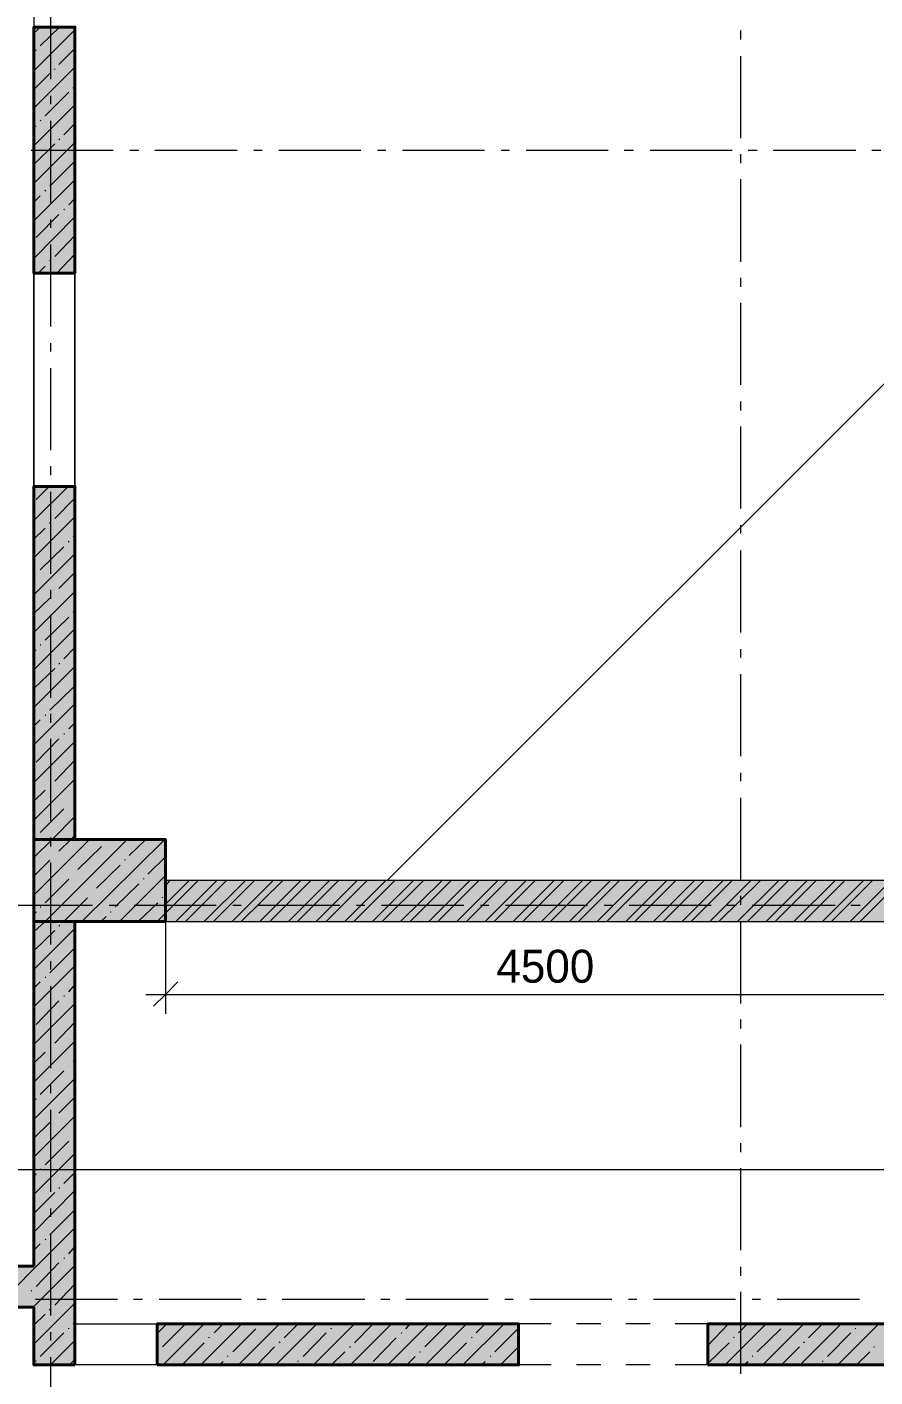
# Model space of a CAD drawing. Header units: millimetres. Extents: x -401725 to 250493, y 305116 to 802890.
# Drawn here: x -375112.983 to -375110.951, y 508980.546 to 508983.784 of the extents above; entities that cross this region are included whole.
import ezdxf

# ---------------------------------------------------------------- set-up
doc = ezdxf.new("R2010")
doc.units = ezdxf.units.MM
doc.layers.add('PDF _Геометрия', color=7, linetype='Continuous', true_color=0x1d1d1d)
doc.layers.add('PDF _Сплошная заливка', color=7, linetype='Continuous', true_color=0xffffff)
doc.layers.add('PDF _Текст', color=7, linetype='Continuous')

msp = doc.modelspace()

# ---------------------------------------------------------------- hatches: boundary and pattern name
at = {"layer": 'PDF _Сплошная заливка', "transparency": 33554559}
h = msp.add_hatch(color=256, dxfattribs=at)
h.paths.add_polyline_path([(-375112.9673635167, 508983.1941119695), (-375112.8690341846, 508983.1941119695), (-375112.8690341846, 508983.7840879623), (-375112.9673635167, 508983.7840879623)])
h.paths.add_polyline_path([(-375112.8690341846, 508982.6824661226), (-375112.9673635167, 508982.6824661226), (-375112.9673635167, 508981.8358339069), (-375112.8690341846, 508981.8358339069)])
h = msp.add_hatch(color=256, dxfattribs=at)
h.paths.add_polyline_path([(-375111.8057441183, 508980.5758851764), (-375111.8057441183, 508980.6737830239), (-375112.6714549067, 508980.6737830239), (-375112.6714549067, 508980.5758851764)])
h.paths.add_polyline_path([(-375107.8292392627, 508980.5758851764), (-375107.8292392627, 508980.6737830239), (-375111.3524292312, 508980.6737830239), (-375111.3524292312, 508980.5758851764)])

# ---------------------------------------------------------------- linework, layer by layer
at = {"layer": 'PDF _Геометрия', "color": 7, "lineweight": 9}
for points in [[(-375112.119988709, 508981.7369950982), (-375109.4031731819, 508984.4538106254), (-375109.4031731819, 508984.69049882)], [(-375112.9663937359, 508983.9804516233), (-375112.9663937359, 508981.6388802393)], [(-375112.9263936681, 508983.8554516233), (-375112.9263936681, 508983.6587929591)], [(-375112.8680610129, 508981.8354507417), (-375112.8680610129, 508983.7837047972)], [(-375111.2730614876, 508983.7754514877), (-375111.2730614876, 508983.7537857026)], [(-375111.2730614876, 508983.7137847871), (-375111.2730614876, 508983.5171261228)], [(-375112.9263936681, 508983.6187844141), (-375112.9263936681, 508983.5987852279)], [(-375112.9263936681, 508983.5587843124), (-375112.9263936681, 508983.3621256481)], [(-375112.9730618267, 508983.4887846176), (-375112.7764031624, 508983.4887846176)], [(-375112.7363946175, 508983.4887846176), (-375112.7147288325, 508983.4887846176)], [(-375112.6763936681, 508983.4887846176), (-375112.4797350038, 508983.4887846176)], [(-375112.4397281543, 508983.4887846176), (-375112.4197289681, 508983.4887846176)], [(-375112.3797272049, 508983.4887846176), (-375112.1830685406, 508983.4887846176)], [(-375112.1430616911, 508983.4887846176), (-375112.1230625049, 508983.4887846176)], [(-375112.0830607417, 508983.4887846176), (-375111.8864020773, 508983.4887846176)], [(-375111.8463935324, 508983.4887846176), (-375111.8263943463, 508983.4887846176)], [(-375111.7863942784, 508983.4887846176), (-375111.5897356141, 508983.4887846176)], [(-375111.5513936681, 508983.4887846176), (-375111.529727883, 508983.4887846176)], [(-375111.4897278152, 508983.4887846176), (-375111.2930691509, 508983.4887846176)], [(-375111.2547272049, 508983.4887846176), (-375111.2330614198, 508983.4887846176)], [(-375111.1947279508, 508983.4887846176), (-375110.9964026877, 508983.4887846176)], [(-375110.9580607417, 508983.4887846176), (-375110.9363949566, 508983.4887846176)], [(-375111.2730614876, 508983.4787841768), (-375111.2730614876, 508983.4571183918)], [(-375111.2730614876, 508983.4187840751), (-375111.2730614876, 508983.2204588119)], [(-375112.9263936681, 508983.3221179509), (-375112.9263936681, 508983.3021187647)], [(-375112.9263936681, 508983.2621178492), (-375112.9263936681, 508983.0654591849)], [(-375112.9663937359, 508982.6821177136), (-375112.9663937359, 508983.1937635604), (-375112.8680644038, 508983.1937635604)], [(-375112.8680610129, 508983.1937847532), (-375112.8680610129, 508982.6821389063)], [(-375111.2730614876, 508983.1821177136), (-375111.2730614876, 508983.1604519285)], [(-375111.2730614876, 508983.1221176118), (-375111.2730614876, 508982.9254589475)], [(-375112.9263936681, 508983.0254514877), (-375112.9263936681, 508983.0054523015)], [(-375112.9263936681, 508982.965451386), (-375112.9263936681, 508982.7687927217)], [(-375111.2730614876, 508982.8854512504), (-375111.2730614876, 508982.8637854653)], [(-375111.2730614876, 508982.8254511486), (-375111.2730614876, 508982.6287924843)], [(-375112.9263936681, 508982.7304516233), (-375112.9263936681, 508982.7087858383)], [(-375112.8680610129, 508982.6821177136), (-375112.966390345, 508982.6821177136)], [(-375112.9263936681, 508982.6687840751), (-375112.9263936681, 508982.4721254108)], [(-375111.2730614876, 508982.5887847871), (-375111.2730614876, 508982.5687856009)], [(-375111.2730614876, 508982.5287846854), (-375111.2730614876, 508982.3321260212)], [(-375112.9263936681, 508982.4337843124), (-375112.9263936681, 508982.4121185273)], [(-375112.9263936681, 508982.3737842107), (-375112.9263936681, 508982.1754589475)], [(-375111.2730614876, 508982.2921174762), (-375111.2730614876, 508982.27211829)], [(-375111.2730614876, 508982.2321182222), (-375111.2730614876, 508982.0354595579)], [(-375112.9263936681, 508982.1371178492), (-375112.9263936681, 508982.1154520641)], [(-375112.9263936681, 508982.0771177475), (-375112.9263936681, 508981.8804590832)], [(-375111.2730614876, 508981.995451013), (-375111.2730614876, 508981.9754518268)], [(-375110.1897366314, 508981.9537758692), (-375110.3863952957, 508981.9537758692), (-375110.3863952957, 508981.7371180187), (-375112.6513031326, 508981.7371180187)], [(-375111.2730614876, 508981.9354509113), (-375111.2730614876, 508981.738792247)], [(-375112.9263936681, 508981.840451386), (-375112.9263936681, 508981.8187856009)], [(-375112.741394414, 508981.8354507417), (-375112.6513980762, 508981.8354507417)], [(-375112.9263936681, 508981.7804512843), (-375112.9263936681, 508981.58379262)], [(-375112.8263943463, 508981.677117917), (-375113.0230530105, 508981.677117917)], [(-375112.7647284933, 508981.677117917), (-375112.7863942784, 508981.677117917)], [(-375112.529727883, 508981.677117917), (-375112.7263865473, 508981.677117917)], [(-375112.469728629, 508981.677117917), (-375112.4897278152, 508981.677117917)], [(-375112.2330614198, 508981.677117917), (-375112.4297200841, 508981.677117917)], [(-375112.1730604704, 508981.677117917), (-375112.1930596565, 508981.677117917)], [(-375111.9363949566, 508981.677117917), (-375112.1330536209, 508981.677117917)], [(-375111.8763940071, 508981.677117917), (-375111.8963931933, 508981.677117917)], [(-375111.6397284933, 508981.677117917), (-375111.8363871577, 508981.677117917)], [(-375111.5797275439, 508981.677117917), (-375111.5997267301, 508981.677117917)], [(-375111.3430603347, 508981.677117917), (-375111.539718999, 508981.677117917)], [(-375111.2830610807, 508981.677117917), (-375111.3047268658, 508981.677117917)], [(-375111.2730614876, 508981.7004511486), (-375111.2730614876, 508981.6787853636)], [(-375111.0463938715, 508981.677117917), (-375111.2447191346, 508981.677117917)], [(-375110.9863946175, 508981.677117917), (-375111.0080604025, 508981.677117917)], [(-375112.6513946853, 508981.6387776664), (-375112.6513946853, 508981.4637847871), (-375112.6513946853, 508981.4171200193)], [(-375111.2730614876, 508981.638784448), (-375111.2730614876, 508981.4421257838)], [(-375112.9263936681, 508981.5437840751), (-375112.9263936681, 508981.5237848889)], [(-375112.9263936681, 508981.4837848211), (-375112.9263936681, 508981.2871261567)], [(-375112.6980611485, 508981.4637847871), (-375110.8314704367, 508981.4637847871)], [(-375111.2730614876, 508981.4037846854), (-375111.2730614876, 508981.3821189004)], [(-375111.2730614876, 508981.3437845837), (-375111.2730614876, 508981.1454593206)], [(-375112.9263936681, 508981.2471176118), (-375112.9263936681, 508981.2271184257)], [(-375112.9263936681, 508981.1871175101), (-375112.9263936681, 508980.9904588459)], [(-375111.2730614876, 508981.1071182222), (-375111.2730614876, 508981.0854524372)], [(-375111.2730614876, 508981.0471181205), (-375111.2730614876, 508980.8504594562)], [(-375112.9263936681, 508980.9504511486), (-375112.9263936681, 508980.9304519624)], [(-375112.9263936681, 508980.8904510469), (-375112.9263936681, 508980.6937923826)], [(-375112.9663937359, 508980.8121175101), (-375114.9146477913, 508980.8121175101), (-375114.9146477913, 508975.8506527342)], [(-375111.2730614876, 508980.8104509113), (-375111.2730614876, 508980.7887851262)], [(-375111.2730614876, 508980.7504508095), (-375111.2730614876, 508980.5537921453)], [(-375112.7663933968, 508980.7321182222), (-375112.9630520611, 508980.7321182222)], [(-375112.7063941428, 508980.7321182222), (-375112.7280599278, 508980.7321182222)], [(-375112.469728629, 508980.7321182222), (-375112.6663872933, 508980.7321182222)], [(-375112.4097276796, 508980.7321182222), (-375112.4313934646, 508980.7321182222)], [(-375112.1730604704, 508980.7321182222), (-375112.3713857335, 508980.7321182222)], [(-375112.1130612164, 508980.7321182222), (-375112.1347270014, 508980.7321182222)], [(-375111.878060606, 508980.7321182222), (-375112.0747192703, 508980.7321182222)], [(-375111.818061352, 508980.7321182222), (-375111.8380605382, 508980.7321182222)], [(-375111.5813941428, 508980.7321182222), (-375111.7780528071, 508980.7321182222)], [(-375111.5213948888, 508980.7321182222), (-375111.541394075, 508980.7321182222)], [(-375111.2847276796, 508980.7321182222), (-375111.4813863438, 508980.7321182222)], [(-375111.2247267301, 508980.7321182222), (-375111.2447259163, 508980.7321182222)], [(-375110.9880612164, 508980.7321182222), (-375111.1847198806, 508980.7321182222)], [(-375112.8680610129, 508980.6737847193), (-375112.6714023486, 508980.6737847193)], [(-375112.8680610129, 508980.5754511486), (-375112.8680610129, 508980.6737804807)], [(-375112.6713938715, 508980.6737847193), (-375112.6713938715, 508980.5754553872)], [(-375111.7263950244, 508980.6737847193), (-375111.8047251704, 508980.6737847193)], [(-375111.6080614198, 508980.6737847193), (-375111.6663923796, 508980.6737847193)], [(-375111.4897278152, 508980.6737847193), (-375111.548058775, 508980.6737847193)], [(-375111.3513950244, 508980.6737847193), (-375111.4297251704, 508980.6737847193)], [(-375112.9263936681, 508980.6537846854), (-375112.9263936681, 508980.6337854992)], [(-375112.9263936681, 508980.5937845837), (-375112.9263936681, 508980.3771267332)], [(-375112.6713938715, 508980.5754511486), (-375112.8680525358, 508980.5754511486)], [(-375111.7263950244, 508980.5754511486), (-375111.8047251704, 508980.5754511486)], [(-375111.6080614198, 508980.5754511486), (-375111.6663923796, 508980.5754511486)], [(-375111.4897278152, 508980.5754511486), (-375111.548058775, 508980.5754511486)], [(-375111.3513950244, 508980.5754511486), (-375111.4297251704, 508980.5754511486)]]:
    msp.add_lwpolyline(points, dxfattribs=at)
at = {"layer": 'PDF _Геометрия', "lineweight": 9}
for points in [[(-375112.9663937359, 508983.7687842446), (-375112.9497277474, 508983.7837836343)], [(-375112.9513943463, 508983.7387846176), (-375112.9047295784, 508983.7837827865)], [(-375112.9663937359, 508983.6787845159), (-375112.8680644038, 508983.777113848)], [(-375112.9613939393, 508983.7271175779), (-375112.9613939393, 508983.7287841768)], [(-375112.9063944819, 508983.6937847532), (-375112.8680627083, 508983.7321165267)], [(-375112.9663937359, 508983.5887847871), (-375112.8680644038, 508983.6871141193)], [(-375112.916394075, 508983.6821177136), (-375112.916394075, 508983.6837843124)], [(-375112.9663937359, 508983.6337846515), (-375112.9280619624, 508983.6721164251)], [(-375112.9397281543, 508983.570451352), (-375112.8830637934, 508983.627115713)], [(-375112.8713942106, 508983.6371178492), (-375112.8713942106, 508983.638784448)], [(-375112.9663937359, 508983.4987842107), (-375112.8680644038, 508983.5971135428)], [(-375112.9513943463, 508983.5587843124), (-375112.9497277474, 508983.5604509113)], [(-375112.9663937359, 508983.5437840751), (-375112.9613939393, 508983.5471172727)], [(-375112.8947282899, 508983.5254514877), (-375112.8680627083, 508983.5521170693)], [(-375112.9663937359, 508983.4087844819), (-375112.8680644038, 508983.5071138141)], [(-375112.9663937359, 508983.4537843463), (-375112.9163957704, 508983.5037823118)], [(-375112.9063944819, 508983.513784448), (-375112.904727883, 508983.5154510469)], [(-375112.9280619624, 508983.4021180866), (-375112.8713976014, 508983.4587824474)], [(-375112.9663937359, 508983.3187847532), (-375112.8680644038, 508983.4171140853)], [(-375112.9397281543, 508983.3904510469), (-375112.9380615554, 508983.3921176458)], [(-375112.9663937359, 508983.3637846176), (-375112.9513943463, 508983.3787840072)], [(-375112.8830604025, 508983.3571182222), (-375112.8680610129, 508983.3721176118)], [(-375112.9663937359, 508983.2287841768), (-375112.8680644038, 508983.3287801078)], [(-375112.9613939393, 508983.2787846854), (-375112.9063961773, 508983.3337824474)], [(-375112.8947282899, 508983.3454511825), (-375112.8930616911, 508983.3471177814)], [(-375112.916394075, 508983.2337848211), (-375112.8680627083, 508983.2837827865)], [(-375112.9113942784, 508983.1937847532), (-375112.8680627083, 508983.2387829222)], [(-375112.9563941428, 508983.1937847532), (-375112.9397281543, 508983.2104507417)], [(-375112.9280619624, 508983.2221177814), (-375112.9280619624, 508983.2237843802)], [(-375112.9663937359, 508982.6004509791), (-375112.8847303923, 508982.6821143227)], [(-375112.9613939393, 508982.6504514877), (-375112.9297285612, 508982.6821168659)], [(-375112.916394075, 508982.6054516233), (-375112.8680627083, 508982.65378299)], [(-375112.9663937359, 508982.5104512504), (-375112.8680644038, 508982.6087805825)], [(-375112.9663937359, 508982.5554511147), (-375112.9397281543, 508982.5821166963)], [(-375112.9280619624, 508982.5937845837), (-375112.9280619624, 508982.5954511825)], [(-375112.8830604025, 508982.5487847193), (-375112.8830604025, 508982.5504513182)], [(-375112.8713942106, 508982.5604509113), (-375112.8680610129, 508982.5654507078)], [(-375112.9663937359, 508982.4221181205), (-375112.8680644038, 508982.5204474526)], [(-375112.9513943463, 508982.4821182222), (-375112.8947299853, 508982.5371159842)], [(-375112.9613939393, 508982.4704511825), (-375112.9613939393, 508982.4704511825)], [(-375112.9063944819, 508982.4371175101), (-375112.8680627083, 508982.4754492837)], [(-375112.9663937359, 508982.332117544), (-375112.8680644038, 508982.4304468762)], [(-375112.916394075, 508982.4254513182), (-375112.916394075, 508982.4254513182)], [(-375112.9663937359, 508982.3771174084), (-375112.9280619624, 508982.4137825831)], [(-375112.9397281543, 508982.3137849567), (-375112.8830637934, 508982.3687827187)], [(-375112.8713942106, 508982.3804514538), (-375112.8713942106, 508982.3821180526)], [(-375112.9663937359, 508982.2421178153), (-375112.8680644038, 508982.3404471474)], [(-375112.9663937359, 508982.2871176797), (-375112.9613939393, 508982.2904508773)], [(-375112.9513943463, 508982.302117917), (-375112.9497277474, 508982.302117917)], [(-375112.8947282899, 508982.2687842446), (-375112.8680627083, 508982.2954498262)], [(-375112.9663937359, 508982.1521180866), (-375112.8680644038, 508982.2504474187)], [(-375112.9663937359, 508982.1971179509), (-375112.9163957704, 508982.2454493176)], [(-375112.9063944819, 508982.2571180526), (-375112.904727883, 508982.2571180526)], [(-375112.9280619624, 508982.1454508434), (-375112.8713976014, 508982.2004486055)], [(-375112.9663937359, 508982.0621175101), (-375112.8680644038, 508982.1604468423)], [(-375112.9397281543, 508982.1337846515), (-375112.9380615554, 508982.1337846515)], [(-375112.9663937359, 508982.1071182222), (-375112.9513943463, 508982.1221176118)], [(-375112.8830604025, 508982.1004509791), (-375112.8680610129, 508982.1154503687)], [(-375112.9663937359, 508981.9721177814), (-375112.8680644038, 508982.0704471135)], [(-375112.9613939393, 508982.0204508434), (-375112.9063961773, 508982.0771152044)], [(-375112.8947282899, 508982.0887847871), (-375112.8930616911, 508982.0887847871)], [(-375112.916394075, 508981.9754509791), (-375112.8680627083, 508982.0254489446)], [(-375112.9663937359, 508981.8821180526), (-375112.8680644038, 508981.9804473848)], [(-375112.9663937359, 508981.927117917), (-375112.9397281543, 508981.9537834986)], [(-375112.9280619624, 508981.965451386), (-375112.9280619624, 508981.965451386)], [(-375112.8713942106, 508981.9321177136), (-375112.8680610129, 508981.9354509113)], [(-375112.9513943463, 508981.8521175779), (-375112.8947299853, 508981.9087819388)], [(-375112.8830604025, 508981.9204506739), (-375112.8830604025, 508981.9204506739)], [(-375112.9230604704, 508981.8354507417), (-375112.8680627083, 508981.8904485038)], [(-375112.9613939393, 508981.8421179848), (-375112.9613939393, 508981.8421179848)], [(-375112.878060606, 508981.8354507417), (-375112.8680610129, 508981.8454503348)], [(-375112.9663937359, 508981.7921174762), (-375112.9230621658, 508981.8354490463)], [(-375112.9663937359, 508981.7021177475), (-375112.8330658279, 508981.8354456555)], [(-375112.9397281543, 508981.638784448), (-375112.74306949, 508981.8354431123)], [(-375112.9063944819, 508981.8071177136), (-375112.8780623014, 508981.835449894)], [(-375112.8613946175, 508981.763784448), (-375112.8047302566, 508981.8187822101)], [(-375112.8513950244, 508981.638784448), (-375112.6530697613, 508981.8354431123)], [(-375112.7930606738, 508981.8304509452), (-375112.7930606738, 508981.8304509452)], [(-375112.7380612164, 508981.7971181205), (-375112.6980628439, 508981.835449894)], [(-375112.9663937359, 508981.7471176118), (-375112.9280619624, 508981.7854493854)], [(-375112.916394075, 508981.7971181205), (-375112.916394075, 508981.7971181205)], [(-375112.8163947531, 508981.7187845837), (-375112.7597303923, 508981.7737823457)], [(-375112.7480608094, 508981.7854510808), (-375112.7480608094, 508981.7871176797)], [(-375112.693061352, 508981.7521174084), (-375112.6513963807, 508981.7937823797)], [(-375112.9397281543, 508981.6837843124), (-375112.8830637934, 508981.7404486733)], [(-375112.8713942106, 508981.7521174084), (-375112.8713942106, 508981.7521174084)], [(-375112.7613952957, 508981.638784448), (-375112.6513997716, 508981.7487799721)], [(-375112.7030609451, 508981.7404512165), (-375112.7030609451, 508981.7421178153)], [(-375112.7713948888, 508981.6737847193), (-375112.7147305279, 508981.7287824813)], [(-375112.8947282899, 508981.638784448), (-375112.838063929, 508981.695448809)], [(-375112.8263943463, 508981.707117544), (-375112.8263943463, 508981.707117544)], [(-375112.7163937359, 508981.638784448), (-375112.6697289681, 508981.683782617)], [(-375112.6580610807, 508981.695451352), (-375112.6580610807, 508981.6971179509)], [(-375112.9663937359, 508981.6571178831), (-375112.9613939393, 508981.6621176797)], [(-375112.9513943463, 508981.6737847193), (-375112.9497277474, 508981.6737847193)], [(-375112.80639516, 508981.638784448), (-375112.7930623692, 508981.65045064)], [(-375112.7830610807, 508981.6621176797), (-375112.7813944819, 508981.6621176797)], [(-375112.6713938715, 508981.638784448), (-375112.6513946853, 508981.6587836343)], [(-375112.9663937359, 508981.6137846176), (-375112.9397281543, 508981.6387836004)], [(-375112.9663937359, 508981.5237848889), (-375112.8680644038, 508981.622114221)], [(-375112.9663937359, 508981.5687847532), (-375112.9163957704, 508981.6171161199)], [(-375112.9063944819, 508981.6287840072), (-375112.904727883, 508981.6287840072)], [(-375112.9280619624, 508981.5154510469), (-375112.8713976014, 508981.5721154078)], [(-375112.9663937359, 508981.4337843124), (-375112.8680644038, 508981.5321136445)], [(-375112.9663937359, 508981.4787841768), (-375112.9513943463, 508981.4937835664)], [(-375112.9397281543, 508981.5054514538), (-375112.9380615554, 508981.5054514538)], [(-375112.8830604025, 508981.4704511825), (-375112.8680610129, 508981.4871171711)], [(-375112.9613939393, 508981.3921176458), (-375112.9063961773, 508981.4487820066)], [(-375112.8947282899, 508981.4604507417), (-375112.8930616911, 508981.4604507417)], [(-375112.9663937359, 508981.3437845837), (-375112.8680644038, 508981.4421139158)], [(-375112.916394075, 508981.3471177814), (-375112.8680627083, 508981.3971157469)], [(-375112.9663937359, 508981.2537840072), (-375112.8680644038, 508981.3521133394)], [(-375112.9663937359, 508981.2987847193), (-375112.9397281543, 508981.3254503009)], [(-375112.9280619624, 508981.3371173406), (-375112.9280619624, 508981.3371173406)], [(-375112.8830604025, 508981.2921174762), (-375112.8830604025, 508981.2921174762)], [(-375112.8713942106, 508981.302117917), (-375112.8680610129, 508981.3071177136)], [(-375112.9663937359, 508981.1637842785), (-375112.8680644038, 508981.2621136106)], [(-375112.9513943463, 508981.2237843802), (-375112.8947299853, 508981.2804487411)], [(-375112.9613939393, 508981.2121173406), (-375112.9613939393, 508981.2137839394)], [(-375112.9063944819, 508981.1787845159), (-375112.8680627083, 508981.2171162894)], [(-375112.9663937359, 508981.0737845498), (-375112.8680644038, 508981.1721138819)], [(-375112.9663937359, 508981.1187844141), (-375112.9280619624, 508981.1571161877)], [(-375112.916394075, 508981.1687840751), (-375112.916394075, 508981.1687840751)], [(-375112.9397281543, 508981.0554511147), (-375112.8830637934, 508981.1121154756)], [(-375112.8713942106, 508981.1237842107), (-375112.8713942106, 508981.1237842107)], [(-375112.9663937359, 508980.9837848211), (-375112.8680644038, 508981.0821141532)], [(-375112.9663937359, 508981.0287846854), (-375112.9613939393, 508981.0337844819)], [(-375112.9513943463, 508981.0437840751), (-375112.9497277474, 508981.0454506739)], [(-375112.8947282899, 508981.0104512504), (-375112.8680627083, 508981.0371168319)], [(-375112.9063944819, 508981.0004508095), (-375112.904727883, 508981.0004508095)], [(-375112.9663937359, 508980.8937842446), (-375112.8680644038, 508980.9937801756)], [(-375112.9663937359, 508980.9387849567), (-375112.9163957704, 508980.9887829222)], [(-375112.9280619624, 508980.8871178492), (-375112.8713976014, 508980.9437822101)], [(-375112.9663937359, 508980.8054511147), (-375112.8680644038, 508980.9037804469)], [(-375112.9397281543, 508980.8754508095), (-375112.9380615554, 508980.8771174084)], [(-375112.9663937359, 508980.8504509791), (-375112.9513943463, 508980.8654503687)], [(-375112.8830604025, 508980.8421179848), (-375112.8680610129, 508980.8587839733)], [(-375113.0580600635, 508980.7137847871), (-375112.9663971267, 508980.8054477239)], [(-375112.9680603347, 508980.7137847871), (-375112.9663937359, 508980.715451386), (-375112.8680644038, 508980.8137807181)], [(-375112.9613939393, 508980.763784448), (-375112.9063961773, 508980.820448809)], [(-375112.8947282899, 508980.8304509452), (-375112.8930616911, 508980.832117544)], [(-375112.916394075, 508980.7187845837), (-375112.8680627083, 508980.7687825492)], [(-375112.9730618267, 508980.7521174084), (-375112.9713952278, 508980.7537840072)], [(-375112.9663937359, 508980.6254508095), (-375112.8680644038, 508980.7237801417)], [(-375112.9280619624, 508980.707117544), (-375112.9280619624, 508980.7087841429)], [(-375112.9663937359, 508980.6704506739), (-375112.9397281543, 508980.6971162555)], [(-375112.8713942106, 508980.6737847193), (-375112.8680610129, 508980.6787845159)], [(-375112.6713938715, 508980.6504514877), (-375112.6480614876, 508980.6737838716)], [(-375112.6580610807, 508980.6187844141), (-375112.6030633186, 508980.6737821762)], [(-375112.6563944819, 508980.5754511486), (-375112.5580651497, 508980.6737804807)], [(-375112.5663947531, 508980.5754511486), (-375112.468065421, 508980.6737804807)], [(-375112.5347276796, 508980.6521180866), (-375112.5130618945, 508980.6737838716)], [(-375112.4763950244, 508980.5754511486), (-375112.3780656923, 508980.6737804807)], [(-375112.3863952957, 508980.5754511486), (-375112.2880659635, 508980.6737804807)], [(-375112.366394414, 508980.6404510469), (-375112.3330624371, 508980.6737830239)], [(-375112.2963938715, 508980.5754511486), (-375112.1980645393, 508980.6737804807)], [(-375112.2080607417, 508980.5754511486), (-375112.1097314095, 508980.6737804807)], [(-375112.1980611485, 508980.6287840072), (-375112.1530629796, 508980.6737821762)], [(-375112.1180610129, 508980.5754511486), (-375112.0197316807, 508980.6737804807)], [(-375112.0747277474, 508980.6621176797), (-375112.0647281543, 508980.6737838716)], [(-375112.029727883, 508980.6187844141), (-375111.974730121, 508980.6737821762)], [(-375112.0280612842, 508980.5754511486), (-375111.929731952, 508980.6737804807)], [(-375111.9380615554, 508980.5754511486), (-375111.8397322233, 508980.6737804807)], [(-375111.9063944819, 508980.6521180866), (-375111.8847286968, 508980.6737838716)], [(-375111.3513950244, 508980.6671174762), (-375111.3463952278, 508980.6737838716)], [(-375111.3513950244, 508980.6221176118), (-375111.3013970589, 508980.6737821762)], [(-375111.3097283577, 508980.5754511486), (-375111.2113990256, 508980.6737804807)], [(-375111.2780612842, 508980.6521180866), (-375111.2563954991, 508980.6737838716)], [(-375111.219728629, 508980.5754511486), (-375111.1213992969, 508980.6737804807)], [(-375111.1297272049, 508980.5754511486), (-375111.0313978727, 508980.6737804807)], [(-375111.1097280186, 508980.6404510469), (-375111.0763960417, 508980.6737830239)], [(-375111.0397274761, 508980.5754511486), (-375110.941398144, 508980.6737804807)], [(-375112.9513943463, 508980.5954511825), (-375112.8947299853, 508980.6521155434)], [(-375112.8830604025, 508980.6621176797), (-375112.8830604025, 508980.6637842785)], [(-375112.5463938715, 508980.6404510469), (-375112.5463938715, 508980.6421176458)], [(-375112.4897278152, 508980.6071182222), (-375112.4347300532, 508980.6621159842)], [(-375112.3213945497, 508980.5954511825), (-375112.2663967877, 508980.6521155434)], [(-375112.2547272049, 508980.6621176797), (-375112.253060606, 508980.6637842785)], [(-375112.1530612842, 508980.5837841429), (-375112.0980635221, 508980.6404485038)], [(-375112.0863939393, 508980.6521180866), (-375112.0847273405, 508980.6521180866)], [(-375111.9180606738, 508980.6404510469), (-375111.916394075, 508980.6421176458)], [(-375111.8613946175, 508980.6071182222), (-375111.8063968554, 508980.6621159842)], [(-375111.2897274761, 508980.6404510469), (-375111.2880608772, 508980.6421176458)], [(-375111.2330614198, 508980.6071182222), (-375111.1763970589, 508980.6621159842)], [(-375111.0647281543, 508980.5954511825), (-375111.0080637934, 508980.6521155434)], [(-375110.9980608094, 508980.6621176797), (-375110.9963942106, 508980.6637842785)], [(-375112.9263936681, 508980.5754511486), (-375112.8680627083, 508980.6337821084)], [(-375112.6697272726, 508980.6071182222), (-375112.6697272726, 508980.6071182222)], [(-375112.6113946175, 508980.5754511486), (-375112.5580634543, 508980.6287823118)], [(-375112.43139516, 508980.5754511486), (-375112.3897301888, 508980.6187827187)], [(-375112.378060606, 508980.6287840072), (-375112.3763940071, 508980.6304506061)], [(-375112.253060606, 508980.5754511486), (-375112.2213952278, 508980.6071165267)], [(-375112.2097273405, 508980.6187844141), (-375112.2080607417, 508980.6187844141)], [(-375112.041394075, 508980.6071182222), (-375112.0397274761, 508980.6071182222)], [(-375111.9830614198, 508980.5754511486), (-375111.9297302566, 508980.6287823118)], [(-375111.8480618267, 508980.5754511486), (-375111.8047302566, 508980.6187827187)], [(-375111.3513950244, 508980.5787843463), (-375111.29973046, 508980.6287823118)], [(-375111.1747270692, 508980.5754511486), (-375111.1313954991, 508980.6187827187)], [(-375111.1213942106, 508980.6287840072), (-375111.1197276118, 508980.6304506061)], [(-375110.9947276118, 508980.5754511486), (-375110.9630622336, 508980.6071165267)], [(-375110.9530609451, 508980.6187844141), (-375110.9513943463, 508980.6187844141)], [(-375112.9613939393, 508980.5837841429), (-375112.9613939393, 508980.5854507417)], [(-375112.8813938037, 508980.5754511486), (-375112.8680610129, 508980.5887839394)], [(-375112.5213948888, 508980.5754511486), (-375112.5130618945, 508980.5837841429)], [(-375112.5013940071, 508980.5954511825), (-375112.5013940071, 508980.5971177814)], [(-375112.3330607417, 508980.5837841429), (-375112.3330607417, 508980.5854507417)], [(-375112.0730611485, 508980.5754511486), (-375112.0530619624, 508980.5954503348)], [(-375111.8930616911, 508980.5754511486), (-375111.8847286968, 508980.5837841429)], [(-375111.8730608094, 508980.5954511825), (-375111.8713942106, 508980.5971177814)], [(-375111.2647284933, 508980.5754511486), (-375111.2547289003, 508980.5837841429)], [(-375111.2447276118, 508980.5954511825), (-375111.2430610129, 508980.5971177814)], [(-375111.0763943463, 508980.5837841429), (-375111.0747277474, 508980.5854507417)]]:
    msp.add_lwpolyline(points, dxfattribs=at)
at = {"layer": 'PDF _Геометрия', "color": 7, "lineweight": 40}
for points in [[(-375112.8680610129, 508983.1937847532), (-375112.8680610129, 508983.7837607461), (-375112.966390345, 508983.7837607461), (-375112.966390345, 508983.1937847532)], [(-375112.8680610129, 508981.8354507417), (-375112.8680610129, 508982.6820829574), (-375112.966390345, 508982.6820829574), (-375112.966390345, 508981.8354507417)], [(-375112.9663937359, 508981.8354507417), (-375112.9663937359, 508981.6387920774), (-375112.6514065533, 508981.6387920774), (-375112.6514065533, 508981.8354507417)], [(-375112.6713938715, 508980.5754511486), (-375111.8047624696, 508980.5754511486), (-375111.8047624696, 508980.6737804807), (-375112.6713938715, 508980.6737804807)]]:
    msp.add_lwpolyline(points, close=True, dxfattribs=at)
at = {"layer": 'PDF _Геометрия', "color": 24, "lineweight": 9, "true_color": 0x8f1d1d}
for points in [[(-375112.6513946853, 508981.7254509791), (-375112.6397284933, 508981.7371171711)], [(-375112.6513946853, 508981.6804511147), (-375112.5947303244, 508981.7371154756)], [(-375112.6513946853, 508981.6587844819), (-375112.5730645393, 508981.7371146279)], [(-375112.6263940071, 508981.638784448), (-375112.528064675, 508981.7371137802)], [(-375112.6030616232, 508981.638784448), (-375112.5047322911, 508981.7371137802)], [(-375112.5580600635, 508981.638784448), (-375112.4597307313, 508981.7371137802)], [(-375112.5363942784, 508981.638784448), (-375112.4380649463, 508981.7371137802)], [(-375112.491394414, 508981.638784448), (-375112.3930650819, 508981.7371137802)], [(-375112.469728629, 508981.638784448), (-375112.369732698, 508981.7371137802)], [(-375112.4247270692, 508981.638784448), (-375112.3263977371, 508981.7371137802)], [(-375112.4013946853, 508981.638784448), (-375112.3030653532, 508981.7371137802)], [(-375112.356394821, 508981.638784448), (-375112.2580654888, 508981.7371137802)], [(-375112.3347273405, 508981.638784448), (-375112.2363980084, 508981.7371137802)], [(-375112.2897274761, 508981.638784448), (-375112.191398144, 508981.7371137802)], [(-375112.2663933968, 508981.638784448), (-375112.1680640646, 508981.7371137802)], [(-375112.2213935324, 508981.638784448), (-375112.1230642003, 508981.7371137802)], [(-375112.1997277474, 508981.638784448), (-375112.1013984152, 508981.7371137802)], [(-375112.154727883, 508981.638784448), (-375112.0563985509, 508981.7371137802)], [(-375112.1313938037, 508981.638784448), (-375112.0330644716, 508981.7371137802)], [(-375112.0880605382, 508981.638784448), (-375111.9880646072, 508981.7371137802)], [(-375112.0647281543, 508981.638784448), (-375111.9663988221, 508981.7371137802)], [(-375112.0197282899, 508981.638784448), (-375111.9213989578, 508981.7371137802)], [(-375111.9980608094, 508981.638784448), (-375111.8997314773, 508981.7371137802)], [(-375111.9530609451, 508981.638784448), (-375111.854731613, 508981.7371137802)], [(-375111.9297268658, 508981.638784448), (-375111.8313975336, 508981.7371137802)], [(-375111.8847270014, 508981.638784448), (-375111.7863976692, 508981.7371137802)], [(-375111.8630612164, 508981.638784448), (-375111.7647318842, 508981.7371137802)], [(-375111.818061352, 508981.638784448), (-375111.7197320198, 508981.7371137802)], [(-375111.7947272726, 508981.638784448), (-375111.6963979405, 508981.7371137802)], [(-375111.7497274083, 508981.638784448), (-375111.6513980762, 508981.7371137802)], [(-375111.7280616232, 508981.638784448), (-375111.6297322911, 508981.7371137802)], [(-375111.6830600635, 508981.638784448), (-375111.5847307313, 508981.7371137802)], [(-375111.6613942784, 508981.638784448), (-375111.5630649463, 508981.7371137802)], [(-375111.616394414, 508981.638784448), (-375111.5180650819, 508981.7371137802)], [(-375111.5930603347, 508981.638784448), (-375111.4947310026, 508981.7371137802)], [(-375111.5480604704, 508981.638784448), (-375111.4497311382, 508981.7371137802)], [(-375111.5263946853, 508981.638784448), (-375111.4280653532, 508981.7371137802)], [(-375111.481394821, 508981.638784448), (-375111.3830654888, 508981.7371137802)], [(-375111.4580607417, 508981.638784448), (-375111.3597314095, 508981.7371137802)], [(-375111.4130608772, 508981.638784448), (-375111.3147315451, 508981.7371137802)], [(-375111.3913933968, 508981.638784448), (-375111.2930640646, 508981.7371137802)], [(-375111.3463935324, 508981.638784448), (-375111.2480642003, 508981.7371137802)], [(-375111.3247277474, 508981.638784448), (-375111.2247318164, 508981.7371137802)], [(-375111.279727883, 508981.638784448), (-375111.1813985509, 508981.7371137802)], [(-375111.2563938037, 508981.638784448), (-375111.1580644716, 508981.7371137802)], [(-375111.2113939393, 508981.638784448), (-375111.1130646072, 508981.7371137802)], [(-375111.1897281543, 508981.638784448), (-375111.0913988221, 508981.7371137802)], [(-375111.1447282899, 508981.638784448), (-375111.0463989578, 508981.7371137802)], [(-375111.1213942106, 508981.638784448), (-375111.0230648785, 508981.7371137802)], [(-375111.0763943463, 508981.638784448), (-375110.9780650141, 508981.7371137802)], [(-375111.0547268658, 508981.638784448), (-375110.9563975336, 508981.7371137802)], [(-375111.0097270014, 508981.638784448), (-375110.9113976692, 508981.7371137802)], [(-375110.9863946175, 508981.638784448), (-375110.8880652853, 508981.7371137802)]]:
    msp.add_lwpolyline(points, dxfattribs=at)
at = {"layer": 'PDF _Геометрия', "color": 16, "lineweight": 20, "true_color": 0x800000}
msp.add_lwpolyline([(-375110.8797272049, 508981.7371180187), (-375112.6513217822, 508981.7371180187), (-375112.6513217822, 508981.6387886866), (-375110.8797272049, 508981.6387886866)], close=True, dxfattribs=at)
at = {"layer": 'PDF _Геометрия', "color": 7, "lineweight": 40}
for points in [[(-375112.8680610129, 508980.5754511486), (-375112.8680610129, 508981.6387412148), (-375112.966390345, 508981.6387412148), (-375112.966390345, 508980.8121081853)], [(-375112.9663937359, 508980.8121175101), (-375114.717989127, 508980.8121175101), (-375114.717989127, 508980.713788178)], [(-375114.7180603347, 508980.7137847871), (-375112.9664649435, 508980.7137847871)], [(-375112.9663937359, 508980.7137847871), (-375112.9663937359, 508980.5754570826), (-375112.8680644038, 508980.5754570826)], [(-375110.8797272049, 508980.6737847193), (-375111.3513746794, 508980.6737847193), (-375111.3513746794, 508980.5754553872)], [(-375111.3513475526, 508980.5754545394), (-375107.8278379313, 508980.5754545394)]]:
    msp.add_lwpolyline(points, dxfattribs=at)
at = {"layer": 'PDF _Геометрия', "color": 7, "lineweight": 18}
msp.add_lwpolyline([(-375112.621395906, 508981.4937835664), (-375112.6513946853, 508981.4637847871), (-375112.6797268658, 508981.4354526067)], dxfattribs=at)
at = {"layer": 'PDF _Геометрия', "color": 8, "lineweight": 9, "true_color": 0x808080}
msp.add_lwpolyline([(-375134.6730608942, 508981.0437933999), (-375091.6388703571, 508981.0437933999)], dxfattribs=at)
at = {"layer": 'PDF _Сплошная заливка', "lineweight": 5, "transparency": 33554559}
for points in [[(-375112.9673635167, 508981.8358339069), (-375112.9673635167, 508981.6391752426), (-375112.6523763341, 508981.8358339069), (-375112.6523763341, 508981.6391752426)], [(-375112.6523763341, 508981.7375045747), (-375112.6523763341, 508981.6391752426), (-375110.8807817567, 508981.7375045747), (-375110.8807817567, 508981.6391752426)], [(-375112.9673635167, 508981.6391752426), (-375112.9673635167, 508980.5758851764), (-375112.8690341846, 508981.6391752426), (-375112.8690341846, 508980.5758851764)], [(-375114.7189589079, 508980.8125422131), (-375114.7189589079, 508980.7142128809), (-375112.9673635167, 508980.8125422131), (-375112.9673635167, 508980.7142128809)]]:
    msp.add_solid(points, dxfattribs=at)

# ---------------------------------------------------------------- texts
at = {"layer": 'PDF _Текст', "insert": (-375111.8580698969, 508981.5309510096), "char_height": 0.07890921230945322, "attachment_point": 4, "style": ''}
msp.add_mtext('4500', dxfattribs=at)

doc.saveas('drawing.dxf')
